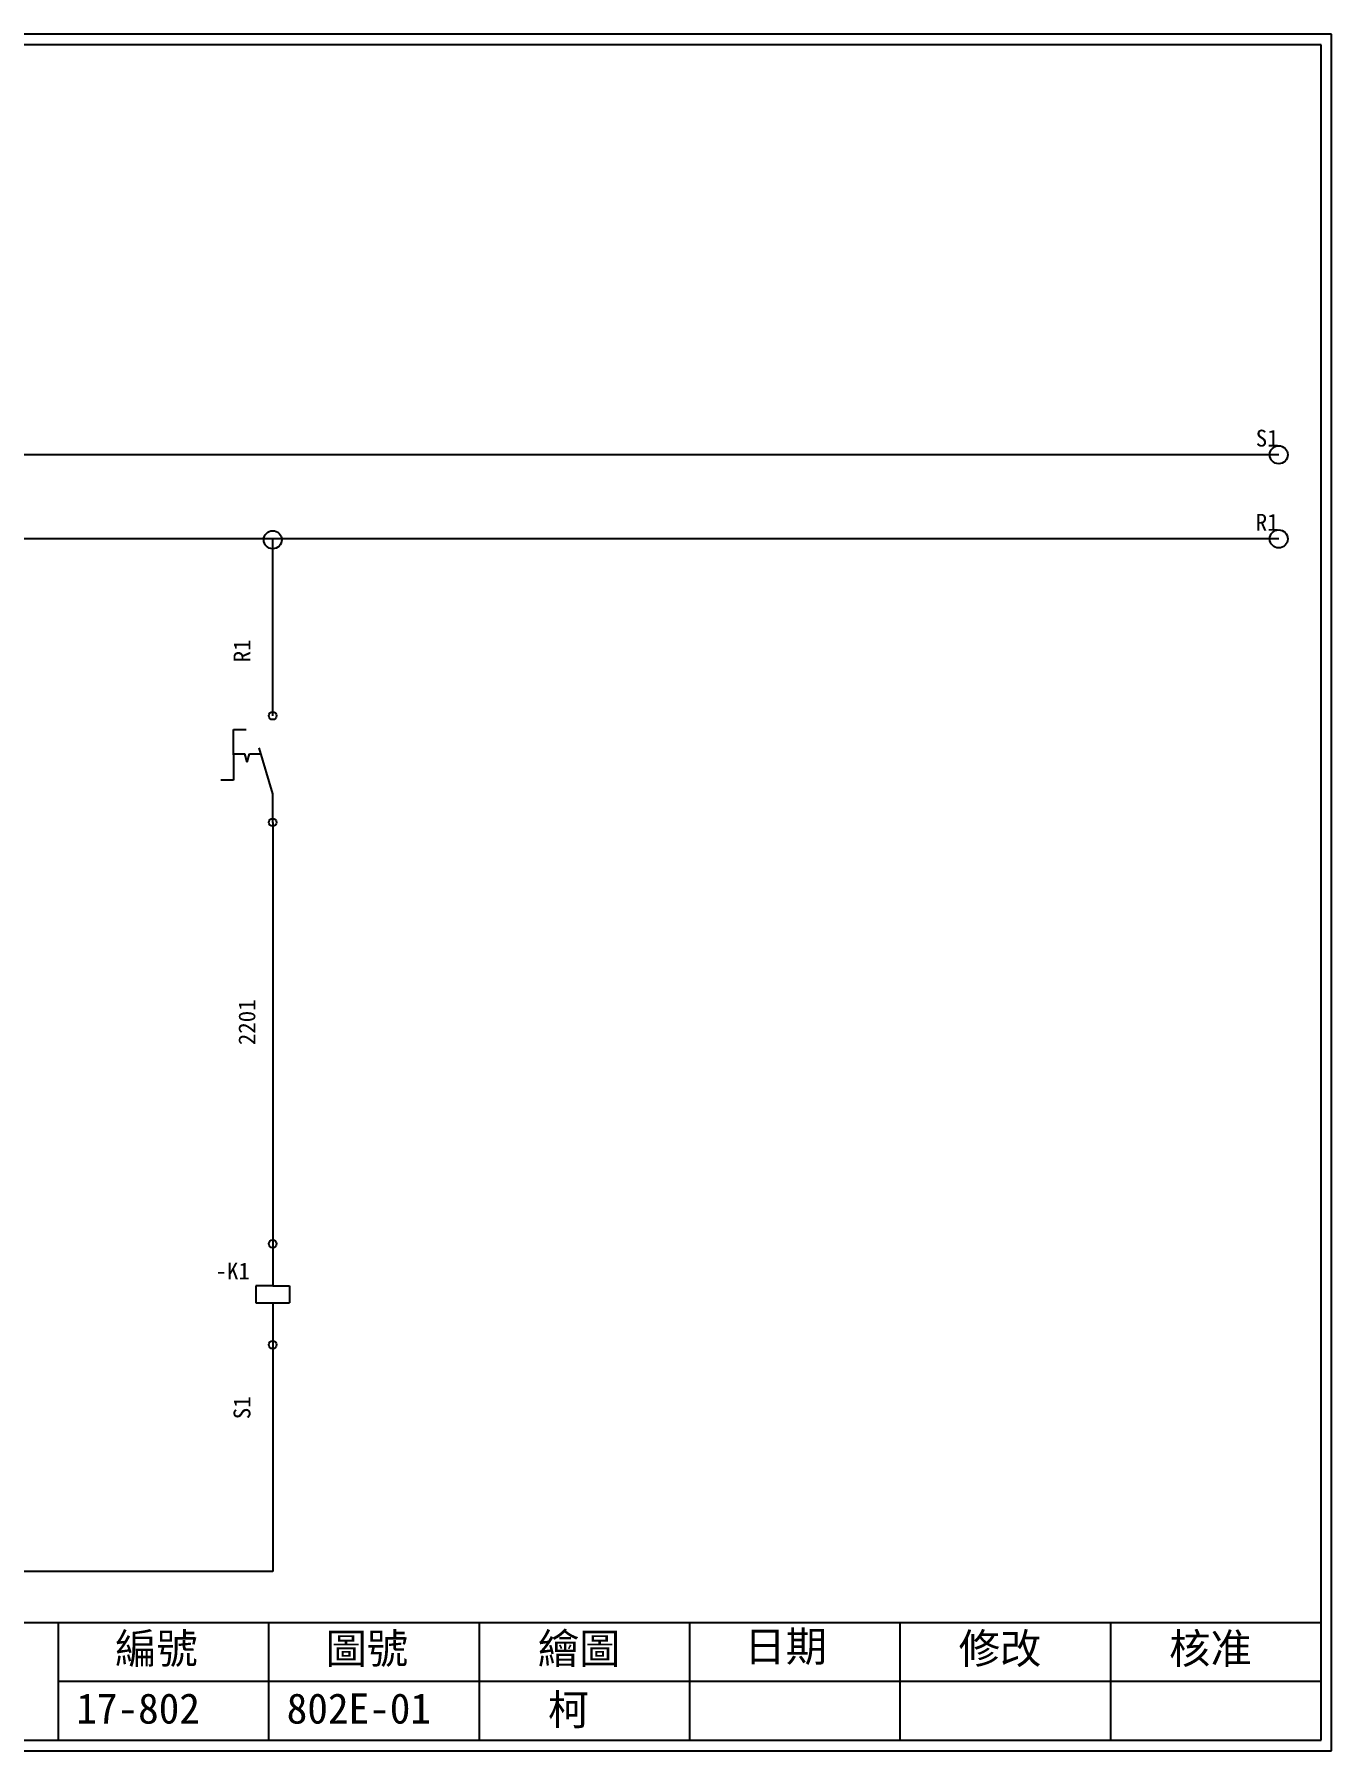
# Model space of a CAD drawing. Extents: x 10 to 297, y 3 to 207.
# Drawn here: x 142.9 to 297, y 3 to 207 of the extents above; entities that cross this region are included whole.
import ezdxf

# ---------------------------------------------------------------- set-up
doc = ezdxf.new("R2010")
doc.units = 0
doc.layers.get('0').update_dxf_attribs({"linetype": 'CONTINUOUS'})
for name, color, linetype in [('7', 7, 'CONTINUOUS'), ('圖框層', 7, 'CONTINUOUS'), ('標尺寸層', 3, 'CONTINUOUS')]:
    doc.layers.add(name, color=color, linetype=linetype)
doc.styles.add('STSL', font='kaiu.ttf')

msp = doc.modelspace()

# ---------------------------------------------------------------- linework, layer by layer
for p, q in [((290.71, 157), (40.03, 157)), ((290.71, 147), (21.08, 147)), ((171.2, 125.99), (171.2, 143.72)), ((166.55, 121.35), (166.55, 124.35)), ((166.55, 124.35), (168.05, 124.35)), ((166.55, 121.35), (166.55, 118.35)), ((168.16, 120.47), (167.89, 121.47)), ((168.16, 120.47), (168.43, 121.47)), ((166.55, 118.35), (165.05, 118.35)), ((171.2, 113.32), (171.2, 116.71))]:
    msp.add_line(p, q)
msp.add_circle((171.2, 146.91), 1.07)
at = {"layer": '7'}
for p, q in [((166.55, 121.47), (167.89, 121.47)), ((168.43, 121.47), (169.77, 121.47))]:
    msp.add_line(p, q, dxfattribs=at)
for centre, radius in [((290.71, 157), 1.07), ((290.71, 147), 1.07), ((171.2, 125.99), 0.464), ((171.2, 113.32), 0.464), ((171.2, 63.24), 0.464), ((171.2, 51.24), 0.464)]:
    msp.add_circle(centre, radius, dxfattribs=at)
at = {"layer": '圖框層', "color": 7}
for p, q in [((297, 206.97), (10, 206.97)), ((297, 3), (297, 206.97)), ((295.75, 205.72), (11.25, 205.72)), ((295.75, 4.25), (295.75, 205.72)), ((11.25, 18.25), (295.75, 18.25)), ((145.75, 4.25), (145.75, 18.25)), ((170.75, 4.25), (170.75, 18.25)), ((195.75, 4.25), (195.75, 18.25)), ((220.75, 4.25), (220.75, 18.25)), ((245.75, 4.25), (245.75, 18.25)), ((270.75, 4.25), (270.75, 18.25)), ((145.75, 11.25), (295.75, 11.25)), ((11.25, 4.25), (295.75, 4.25)), ((10, 3), (297, 3))]:
    msp.add_line(p, q, dxfattribs=at)
at = {"layer": '標尺寸層', "color": 7}
for p, q in [((171.2, 143.72), (171.2, 147)), ((171.2, 116.71), (169.59, 122.18)), ((171.2, 113.32), (171.2, 113.32)), ((171.2, 113.32), (171.2, 93.24)), ((171.2, 93.24), (171.2, 63.24)), ((171.2, 63.24), (171.2, 58.24)), ((171.2, 58.24), (169.2, 58.24)), ((169.2, 58.24), (169.2, 56.24)), ((171.2, 58.24), (173.2, 58.24)), ((173.2, 58.24), (173.2, 56.24)), ((169.2, 56.24), (171.2, 56.24)), ((171.2, 56.24), (173.2, 56.24)), ((171.2, 56.24), (171.2, 51.24)), ((171.2, 51.24), (171.2, 24.3)), ((171.2, 24.3), (131.2, 24.3))]:
    msp.add_line(p, q, dxfattribs=at)

# ---------------------------------------------------------------- texts
at = {"layer": '圖框層', "color": 4, "style": 'STSL'}
for s, height, p in [('S1', 2, (287.98, 157.98)), ('R1', 2, (287.98, 147.98)), ('-K1', 2, (164.4, 59)), ('編號', 3.6, (152.47, 13.34)), ('圖號', 3.6, (177.47, 13.34)), ('繪圖', 3.6, (202.69, 13.34)), ('日期', 3.6, (227.22, 13.59)), ('修改', 3.6, (252.69, 13.34)), ('核准', 3.6, (277.69, 13.34)), ('17-802', 3.6, (147.86, 6.22)), ('802E-01', 3.6, (172.86, 6.22)), ('  柯', 3.6, (198.99, 6.06))]:
    msp.add_text(s, height=height, dxfattribs=at).set_placement(p)
for s, p in [('R1', (168.55, 132.34)), ('2201', (169.13, 86.84)), ('S1', (168.55, 42.39))]:
    msp.add_text(s, height=2, rotation=90, dxfattribs=at).set_placement(p)

doc.saveas('drawing.dxf')
